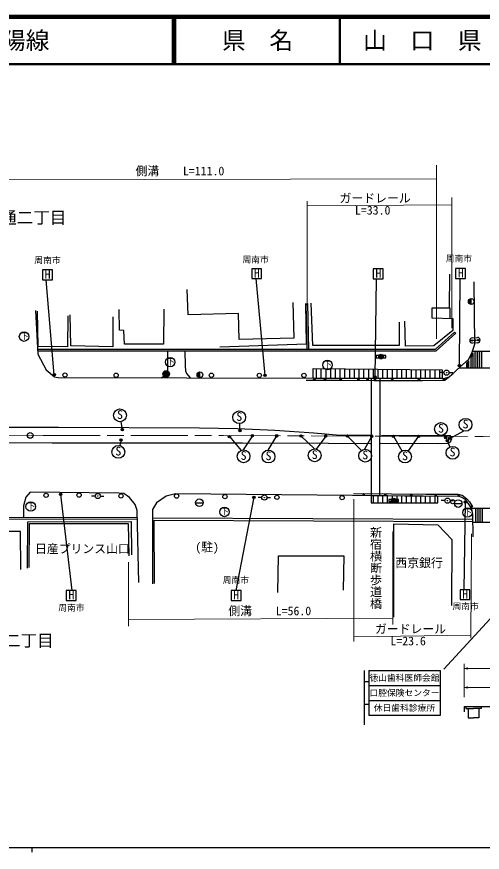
# Model space of a CAD drawing. Units: millimetres at full size, sheet at 1:1000; details may follow other scales. Extents: x 40000 to 680000, y 20000 to 380000.
# Drawn here: x 264826 to 363034, y 204000 to 380000 of the extents above; entities that cross this region are included whole.
import ezdxf
from ezdxf.enums import TextEntityAlignment as Align

# ---------------------------------------------------------------- set-up
doc = ezdxf.new("R2010")
doc.units = ezdxf.units.MM
doc.header["$LTSCALE"] = 1000
doc.linetypes.add('CHAIN', pattern=[18.5, 12, -1.5, 3.5, -1.5])
for name, color, linetype, lineweight in [('M-BGD', 7, 'Continuous', 25), ('M-BGD-EXST', 7, 'Continuous', 25), ('M-BMK', 2, 'CHAIN', 13), ('M-BMK-SRVR', 3, 'Continuous', 25), ('M-STR-HTXT', 7, 'Continuous', 13), ('M-STR-STR3', 7, 'Continuous', 25), ('M-STR-STRC', 7, 'Continuous', 25), ('M-STR-STRD', 8, 'Continuous', 25), ('M-TTL', 2, 'Continuous', 140), ('M-TTL-BAND', 7, 'Continuous', 25), ('M-TTL-LINE', 7, 'Continuous', 50)]:
    doc.layers.add(name, color=color, linetype=linetype, lineweight=lineweight)
doc.layers.add('M-BMK-HTXT', color=7, linetype='Continuous')
doc.layers.add('M-TTL-TXT', color=7, linetype='Continuous')
doc.styles.add('@ＭＳ ゴシック', font='')
doc.styles.add('ＭＳ ゴシック', font='')
doc.styles.get('@ＭＳ ゴシック').set_extended_font_data('@MS Gothic')
doc.styles.get('ＭＳ ゴシック').set_extended_font_data('MS Gothic')

# ---------------------------------------------------------------- blocks, each defined once
blk = doc.blocks.new('open_arrow')
at = {"color": 0, "linetype": 'Continuous', "lineweight": -2}
blk.add_lwpolyline([(7.5, 1.25), (0, 0), (7.5, -1.25)], dxfattribs=at)

msp = doc.modelspace()

# ---------------------------------------------------------------- hatches: boundary and pattern name
at = {"layer": 'M-BGD'}
for points in [[(360700, 320612, 0.41421), (360100, 320012, 0.41421), (360700, 319412)], [(341176, 308408, 1), (342176, 308408, 1)], [(295658, 304745, 1), (297058, 304745, 1)], [(303470, 305175, 0.41421), (302870, 304575, 0.41421), (303470, 303975)], [(355445, 305028, 1), (355545, 305028, 1)], [(281888, 279037, 1), (281988, 279037, 1)], [(317020, 278715, 1), (317120, 278715, 1)], [(343845, 278078, 1), (344845, 278078, 1)], [(355633, 278065, 1), (355733, 278065, 1)]]:
    msp.add_hatch(color=256, dxfattribs=at).paths.add_polyline_path(points)
at = {"layer": 'M-BGD-EXST'}
for points in [[(358473, 306506, 1), (357973, 306506, 1)], [(273014, 304596, 1), (272514, 304596, 1)], [(317477, 304445, 1), (316977, 304445, 1)], [(340656, 304138, 1), (340156, 304138, 1)], [(287366, 293004, 1), (286866, 293004, 1)], [(312160, 292801, 1), (311660, 292801, 1)], [(287094, 290859, 1), (286594, 290859, 1)], [(309960, 291549, 1), (309460, 291549, 1)], [(314797, 291737, 1), (314297, 291737, 1)], [(319888, 291719, 1), (319388, 291719, 1)], [(325032, 291701, 1), (324532, 291701, 1)], [(330275, 291682, 1), (329775, 291682, 1)], [(334833, 291666, 1), (334333, 291666, 1)], [(339978, 291647, 1), (339478, 291647, 1)], [(344541, 291631, 1), (344041, 291631, 1)], [(349858, 291617, 1), (349358, 291617, 1)], [(355568, 291348, 1), (355068, 291348, 1)], [(355905, 290730, 1), (355405, 290730, 1)], [(356426, 291164, 1), (355926, 291164, 1)], [(274341, 279367, 1), (273841, 279367, 1)], [(315096, 278779, 1), (314596, 278779, 1)], [(359681, 277756, 1), (359181, 277756, 1)]]:
    msp.add_hatch(color=256, dxfattribs=at).paths.add_polyline_path(points)
at = {"layer": 'M-STR-STRC'}
for points in [[(361100, 309177), (360650, 308240), (360650, 306020), (361100, 306020)], [(362000, 309535), (361550, 309535), (361550, 306020), (362000, 306020)], [(362900, 309535), (362450, 309535), (362450, 306020), (362900, 306020)], [(360200, 307532), (359750, 307115), (359750, 306020), (360200, 306020)], [(362075, 276494), (361625, 276494), (361625, 273533), (362075, 273533)], [(362975, 276494), (362525, 276494), (362525, 273533), (362975, 273533)]]:
    msp.add_hatch(color=256, dxfattribs=at).paths.add_polyline_path(points)

# ---------------------------------------------------------------- linework, layer by layer
at = {"layer": 'M-BGD'}
for p, q in [((360700, 319412), (360700, 320612)), ((326094, 309980), (325874, 319596)), ((326444, 309980), (326224, 319604)), ((303470, 303975), (303470, 305175)), ((354945, 305028), (354195, 305028)), ((356045, 305028), (356795, 305028)), ((281388, 279037), (280638, 279037)), ((282488, 279037), (283238, 279037)), ((316520, 278715), (315770, 278715)), ((317620, 278715), (318370, 278715)), ((302568, 277635), (304168, 277635)), ((355133, 278065), (354383, 278065)), ((356233, 278065), (356983, 278065)), ((357143, 277454), (358743, 277454)), ((290278, 274422), (224525, 274674)), ((290286, 274072), (224523, 274324)), ((361072, 274086), (293447, 274350)), ((359201, 234695), (359201, 233602))]:
    msp.add_line(p, q, dxfattribs=at)
for points in [[(356128, 325742), (356060, 318637), (352415, 318637), (352392, 316598), (356793, 316437), (356839, 313917), (352802, 310680), (346865, 310634), (346705, 315860)], [(268779, 318087), (269311, 308941), (271035, 305625), (272820, 304161), (273594, 304027), (354838, 303785), (356123, 304157), (357621, 305536), (360162, 307890), (360864, 309352), (361485, 311014), (361316, 324132)], [(323084, 319806), (323268, 312296), (311771, 312001), (311603, 317454), (301020, 317184), (300785, 322540)], [(307693, 310451), (325972, 311126), (325840, 319605)], [(345499, 315635), (345514, 310774), (327263, 310748), (326926, 319633)], [(356255, 316457), (356256, 318638), (356060, 318637)], [(275632, 317028), (275570, 310479), (269327, 310510), (269219, 317979)], [(285108, 316796), (285108, 310493), (276241, 310677), (276118, 317210)], [(295877, 318370), (295808, 311000), (287567, 311034), (287430, 313934), (286492, 313986), (286458, 318353)], [(269250, 309985), (271398, 309968), (299917, 309956), (325006, 309980), (353145, 309984), (357183, 313558), (357451, 313329)], [(269271, 309635), (271397, 309618), (299917, 309606), (325006, 309630), (353278, 309634), (357451, 313329)], [(295280, 303962), (296270, 304598), (296703, 305323), (296716, 309608)], [(300321, 309607), (300361, 306454), (300426, 305381), (300647, 304843), (301406, 303944)], [(341229, 308633), (340676, 308633), (340676, 308183), (341229, 308183)], [(342676, 308408), (342676, 308633), (342122, 308633)], [(342122, 308183), (342676, 308183), (342676, 308408)], [(325908, 303441), (333396, 303441), (340244, 303403), (344646, 303351), (350387, 303377), (355110, 303454), (356872, 304847)], [(290572, 260852), (290245, 275974), (289845, 277282), (288655, 278761), (287401, 279596), (286365, 279670), (267636, 279825), (266728, 278803), (266268, 276956), (266251, 274514)], [(361112, 270440), (361050, 275252), (360820, 276352), (360224, 277356), (359470, 278282), (358569, 278831), (358037, 278908), (298312, 279531), (296358, 278989), (294350, 277580), (293441, 276225), (293485, 260575)], [(335893, 279570), (343862, 279489), (351110, 279444), (357931, 279398), (358773, 279207), (359752, 278443), (360347, 277837), (360919, 276894)], [(343898, 278303), (343345, 278303), (343345, 277853), (343898, 277853)], [(345345, 278078), (345345, 278303), (344791, 278303)], [(344791, 277853), (345345, 277853), (345345, 278078)], [(267097, 263818), (267174, 273629), (288980, 273647), (289036, 266619)], [(267457, 263966), (267554, 273227), (288336, 273267), (288481, 266424)], [(361071, 273636), (293735, 273899), (293815, 260614)], [(356634, 255965), (356672, 269818), (353749, 272930), (344335, 273081), (344297, 253498)], [(265731, 263564), (265641, 271567), (260696, 271552), (260817, 264529)], [(319887, 258705), (320047, 266457), (333847, 266438), (333712, 259199)], [(359201, 234695), (390201, 234695), (390201, 233912), (442701, 233912), (442701, 234695), (457701, 234695), (457701, 233912), (510201, 233912), (510201, 234695), (540701, 234695)], [(359531, 234695), (359531, 234261), (361147, 234261)], [(360027, 234261), (360027, 232339), (361147, 232339)], [(362763, 234695), (362763, 234261), (361147, 234261)], [(362267, 234261), (362267, 232339), (361147, 232339)]]:
    msp.add_lwpolyline(points, dxfattribs=at)
for centre, radius in [((360700, 320012), 600), ((341676, 308408), 500), ((275019, 304528), 450), ((285805, 304472), 450), ((296358, 304745), 700), ((303470, 304575), 600), ((305897, 304477), 450), ((316001, 304437), 450), ((325409, 304440), 450), ((355495, 305028), 550), ((355495, 305028), 50), ((327608, 303591), 150), ((329854, 303591), 150), ((333190, 303591), 150), ((336902, 303571), 150), ((338842, 303560), 150), ((340381, 303551), 150), ((344036, 303508), 150), ((349676, 303524), 150), ((354961, 303602), 150), ((271035, 279180), 450), ((277982, 279242), 450), ((281938, 279037), 550), ((281938, 279037), 50), ((286831, 279072), 450), ((298555, 279032), 450), ((303368, 277635), 800), ((308749, 278922), 450), ((317070, 278715), 550), ((317070, 278715), 50), ((319723, 278769), 450), ((333448, 278698), 450), ((337995, 279399), 150), ((342596, 279352), 150), ((344345, 278078), 500), ((348047, 279313), 150), ((353180, 279280), 150), ((355683, 278065), 550), ((355683, 278065), 50), ((356778, 277856), 450), ((357943, 277454), 800), ((358111, 279204), 150), ((360791, 276816), 150)]:
    msp.add_circle(centre, radius, dxfattribs=at)
at = {"layer": 'M-BGD-EXST'}
for p, q in [((272376, 326663), (270276, 326663)), ((270276, 326663), (270276, 324563)), ((272376, 324563), (272376, 326663)), ((316489, 326925), (314389, 326925)), ((314389, 326925), (314389, 324825)), ((316489, 324825), (316489, 326925)), ((342142, 326889), (340042, 326889)), ((340042, 326889), (340042, 324789)), ((342142, 324789), (342142, 326889)), ((359514, 326938), (357414, 326938)), ((357414, 326938), (357414, 324838)), ((359514, 324838), (359514, 326938)), ((270276, 324563), (272376, 324563)), ((272764, 304596), (271038, 324563)), ((314389, 324825), (316489, 324825)), ((317227, 304445), (315316, 324825)), ((340042, 324789), (342142, 324789)), ((340406, 304138), (340688, 324789)), ((357414, 324838), (359514, 324838)), ((358223, 306506), (358367, 324838)), ((287116, 293004), (286835, 294710)), ((311910, 292801), (311888, 294288)), ((356176, 291164), (359113, 292751)), ((286844, 290859), (286584, 289652)), ((309710, 291549), (312160, 288662)), ((314547, 291737), (312623, 288765)), ((319638, 291719), (317797, 288698)), ((324782, 291701), (327606, 288948)), ((330025, 291682), (327997, 288911)), ((334583, 291666), (337541, 288630)), ((339728, 291647), (338171, 288878)), ((344291, 291631), (346064, 288526)), ((349608, 291617), (347396, 288532)), ((355318, 291348), (355098, 292062)), ((355655, 290730), (356166, 289365)), ((274091, 279367), (276437, 259170)), ((314846, 278779), (311015, 259138)), ((359431, 277756), (359131, 259311)), ((277385, 259170), (275285, 259170)), ((275285, 259170), (275285, 257070)), ((277385, 257070), (277385, 259170)), ((312155, 259138), (310055, 259138)), ((310055, 259138), (310055, 257038)), ((312155, 257038), (312155, 259138)), ((360431, 259311), (358331, 259311)), ((358331, 259311), (358331, 257211)), ((360431, 257211), (360431, 259311)), ((275285, 257070), (277385, 257070)), ((310055, 257038), (312155, 257038)), ((358331, 257211), (360431, 257211))]:
    msp.add_line(p, q, dxfattribs=at)
for centre, radius in [((266384, 312620), 1000), ((297203, 307248), 1000), ((330374, 306635), 1000), ((358223, 306506), 250), ((272764, 304596), 250), ((317227, 304445), 250), ((340406, 304138), 250), ((286605, 296040), 1350), ((311764, 295632), 1350), ((354309, 293158), 1350), ((359501, 294044), 1350), ((287116, 293004), 250), ((311910, 292801), 250), ((286844, 290859), 250), ((309710, 291549), 250), ((314547, 291737), 250), ((319638, 291719), 250), ((324782, 291701), 250), ((330025, 291682), 250), ((334583, 291666), 250), ((339728, 291647), 250), ((344291, 291631), 250), ((349608, 291617), 250), ((355318, 291348), 250), ((355655, 290730), 250), ((356176, 291164), 250), ((286273, 288339), 1350), ((312681, 287416), 1350), ((317934, 287355), 1350), ((327677, 287599), 1350), ((338336, 287538), 1350), ((346735, 287355), 1350), ((356753, 288149), 1350), ((274091, 279367), 250), ((314846, 278779), 250), ((267779, 276824), 1000), ((308650, 275686), 1000), ((359891, 275556), 1000), ((359431, 277756), 250)]:
    msp.add_circle(centre, radius, dxfattribs=at)
at = {"layer": 'M-BMK'}
msp.add_lwpolyline([(66755, 292612), (110907, 292612), (144555, 292432), (150441, 292432), (180550, 292291), (205930, 292124), (241043, 291975), (270429, 291786), (308464, 291759), (347928, 291618), (363222, 291606), (399236, 291846), (430903, 292073), (461527, 292396), (505783, 292879), (544442, 293395), (568415, 293653)], dxfattribs=at)
at = {"layer": 'M-BMK-SRVR'}
msp.add_circle((267679, 291804), 600, dxfattribs=at)
at = {"layer": 'M-STR-HTXT'}
for p, q in [((353348, 312150), (353348, 348757)), ((353348, 345835), (242340, 345592)), ((356586, 341896), (356586, 314384)), ((326123, 341178), (326123, 319211)), ((326123, 340156), (356586, 340356)), ((335925, 248388), (335925, 278379)), ((344186, 252009), (344186, 271534)), ((360593, 249131), (360763, 271085)), ((288437, 251659), (288437, 265083)), ((344186, 253322), (288437, 253037)), ((335925, 249380), (360598, 249760)), ((359201, 236695), (359201, 243695)), ((359201, 242695), (540701, 242695)), ((359201, 236695), (359201, 239695)), ((359201, 238695), (390201, 238695))]:
    msp.add_line(p, q, dxfattribs=at)
at = {"layer": 'M-STR-STR3'}
for p, q in [((328000, 305886), (328000, 303865)), ((329000, 305877), (329000, 303862)), ((330000, 305868), (330000, 303859)), ((331000, 305860), (331000, 303856)), ((332000, 305851), (332000, 303853)), ((333000, 305842), (333000, 303850)), ((334000, 305833), (334000, 303847)), ((335000, 305824), (335000, 303844)), ((336000, 305815), (336000, 303841)), ((337000, 305806), (337000, 303838)), ((338000, 305797), (338000, 303835)), ((339000, 305788), (339000, 303832)), ((340000, 305779), (340000, 303829)), ((341000, 305770), (341000, 303826)), ((342000, 305761), (342000, 303823)), ((343000, 305752), (343000, 303821)), ((344000, 305743), (344000, 303818)), ((345000, 305734), (345000, 303815)), ((346000, 305725), (346000, 303812)), ((347000, 305716), (347000, 303809)), ((348000, 305707), (348000, 303806)), ((349000, 305698), (349000, 303803)), ((350000, 305689), (350000, 303800)), ((351000, 305680), (351000, 303797)), ((352000, 305671), (352000, 303794)), ((353000, 305662), (353000, 303791)), ((354000, 305653), (354000, 303788)), ((354600, 303786), (327379, 303867)), ((339602, 303831), (339603, 279100)), ((341418, 279081), (341492, 303825)), ((353667, 278954), (339603, 279100)), ((340000, 279096), (340000, 277608)), ((341000, 279086), (341000, 277608)), ((342000, 279075), (342000, 277608)), ((343000, 279065), (343000, 277608)), ((344000, 279054), (344000, 277608)), ((345000, 279044), (345000, 277608)), ((346000, 279034), (346000, 277608)), ((347000, 279023), (347000, 277608)), ((348000, 279013), (348000, 277608)), ((349000, 279002), (349000, 277608)), ((350000, 278992), (350000, 277608)), ((351000, 278981), (351000, 277608)), ((352000, 278971), (352000, 277608)), ((353000, 278961), (353000, 277608))]:
    msp.add_line(p, q, dxfattribs=at)
for points in [[(327379, 303867), (327379, 305892), (354600, 305648), (354600, 303786)], [(339603, 279100), (339603, 277608), (353667, 277608), (353667, 278954)]]:
    msp.add_lwpolyline(points, dxfattribs=at)
at = {"layer": 'M-STR-STRC'}
for p, q in [((360888, 312364), (361986, 312429)), ((362051, 311331), (360952, 311266)), ((360650, 308240), (361100, 309177)), ((360650, 306020), (360650, 308240)), ((361003, 309535), (368514, 309535)), ((361100, 306020), (361100, 309177)), ((361550, 306020), (361550, 309535)), ((362000, 306020), (362000, 309535)), ((362450, 306020), (362450, 309535)), ((362900, 306020), (362900, 309535)), ((359750, 307115), (360200, 307532)), ((359750, 306020), (359750, 307115)), ((360200, 306020), (360200, 307532)), ((358213, 306020), (370775, 306020)), ((387739, 278320), (354923, 242598)), ((360780, 276494), (367942, 276494)), ((361625, 276494), (361625, 273533)), ((362075, 276494), (362075, 273533)), ((362525, 276494), (362525, 273533)), ((362975, 276494), (362975, 273533)), ((361077, 273533), (367977, 273533)), ((338119, 242325), (338119, 230825)), ((339119, 242325), (354119, 242325)), ((339119, 242325), (339119, 232825)), ((354119, 242325), (354119, 232825)), ((338119, 239950), (339119, 239950)), ((339119, 239158), (354119, 239158)), ((339119, 235992), (354119, 235992)), ((338119, 235200), (339119, 235200)), ((354119, 232825), (339119, 232825))]:
    msp.add_line(p, q, dxfattribs=at)
for centre in [(360855, 311806), (361474, 311842), (362093, 311878)]:
    msp.add_circle(centre, 150, dxfattribs=at)
for centre, start, end in [((360920, 311815), 93.36072, 183.36072), ((360920, 311815), 183.36072, 273.36072), ((362018, 311880), 3.36072, 93.36072), ((362018, 311880), 273.36072, 3.36072)]:
    msp.add_arc(centre, 550, start, end, dxfattribs=at)
at = {"layer": 'M-STR-STRD'}
for points in [[(339454, 291764), (333080, 291794), (327502, 292272), (319244, 292852), (311401, 293209), (303370, 293365), (273679, 293474), (252329, 293502)], [(250276, 290407), (272297, 290237), (293810, 290218), (312461, 290218), (330595, 290142), (339445, 290117)], [(341540, 290184), (353640, 290121), (355882, 290144), (356380, 290592), (356624, 291158), (356341, 291714), (354253, 291733), (343171, 291752), (341746, 291744)]]:
    msp.add_lwpolyline(points, dxfattribs=at)
at = {"layer": 'M-TTL'}
msp.add_line((680000, 380000), (40000, 380000), dxfattribs=at)
at = {"layer": 'M-TTL-BAND'}
for p, q in [((40000, 205000), (579000, 205000)), ((268000, 205000), (268000, 204000))]:
    msp.add_line(p, q, dxfattribs=at)
at = {"layer": 'M-TTL-LINE'}
for p, q in [((297750, 380000), (297750, 370000)), ((298250, 380000), (298250, 370000)), ((333000, 380000), (333000, 370000)), ((40000, 370000), (680000, 370000))]:
    msp.add_line(p, q, dxfattribs=at)

# ---------------------------------------------------------------- block references
at = {"layer": 'M-STR-HTXT', "xscale": 100, "yscale": 100}
for p in [(359201, 242695), (359201, 238695)]:
    msp.add_blockref('open_arrow', p, dxfattribs=at)

# ---------------------------------------------------------------- texts
at = {"layer": 'M-BGD-EXST', "style": 'ＭＳ ゴシック'}
for s, height, p in [('周南市', 1320, (268545, 327640)), ('周南市', 1320, (312453, 327791)), ('周南市', 1320, (355330, 327990)), ('H', 1833, (270729, 324255)), ('H', 1833, (314841, 324516)), ('H', 1833, (340495, 324481)), ('H', 1833, (357867, 324530)), ('下', 1320, (265531, 311632)), ('下', 1320, (296350, 306260)), ('下', 1320, (329522, 305648)), ('下', 1320, (266926, 275837)), ('下', 1320, (307798, 274699)), ('下', 1320, (359039, 274569)), ('周南市', 1320, (308283, 260278)), ('H', 1833, (275738, 256762)), ('H', 1833, (310508, 256730)), ('H', 1833, (358784, 256903)), ('周南市', 1320, (273588, 254448)), ('周南市', 1320, (356743, 254750))]:
    msp.add_text(s, height=height, dxfattribs=at).set_placement(p, align=Align.BOTTOM_LEFT)
for p in [(285950, 294748), (311109, 294339), (353654, 291866), (358846, 292751), (285618, 287046), (327022, 286307), (337681, 286246), (356097, 286857), (312025, 286124), (317279, 286063), (346080, 286063)]:
    msp.add_text('S', height=1833, rotation=358.508, dxfattribs=at).set_placement(p, align=Align.BOTTOM_LEFT)
at = {"layer": 'M-BMK-HTXT', "style": 'ＭＳ ゴシック'}
for s, height, p in [('新宿通二丁目', 2566, (254323, 335650)), ('(駐)', 1833, (302494, 266809)), ('日産プリンス山口', 1833, (268684, 266458)), ('西京銀行', 1833, (344693, 263486)), ('新宿通二丁目', 2566, (251644, 246551))]:
    msp.add_text(s, height=height, dxfattribs=at).set_placement(p, align=Align.BOTTOM_LEFT)
at = {"layer": 'M-BMK-HTXT', "style": '@ＭＳ ゴシック'}
msp.add_text('新宿横断歩道橋', height=1833, rotation=270, dxfattribs=at).set_placement((339095, 272638), align=Align.BOTTOM_LEFT)
at = {"layer": 'M-STR-HTXT', "style": 'ＭＳ ゴシック'}
for s, p in [('側溝\u3000\u3000L=111.0', (289892, 346040)), ('ガードレール', (332923, 340303)), ('L=33.0', (336173, 337772)), ('側溝\u3000\u3000L=56.0', (309466, 253378)), ('ガードレール', (340399, 249573)), ('L=23.6', (343649, 247041))]:
    msp.add_text(s, height=1833, dxfattribs=at).set_placement(p, align=Align.BOTTOM_LEFT)
at = {"layer": 'M-STR-STRC', "style": 'ＭＳ ゴシック'}
for s, p in [('徳山歯科医師会館', (346619, 240742)), ('口腔保険センター', (346619, 237575)), ('休日歯科診療所', (346619, 234408))]:
    msp.add_text(s, height=1320, dxfattribs=at).set_placement(p, align=Align.MIDDLE_CENTER)
at = {"layer": 'M-TTL-TXT', "style": 'ＭＳ ゴシック'}
msp.add_text('一般県道\u3000下松新南陽線', height=3666, dxfattribs=at).set_placement((216734, 375000), align=Align.MIDDLE_LEFT)
for s, p in [('県\u3000名', (315625, 375000)), ('山\u3000口\u3000県', (350375, 375000))]:
    msp.add_text(s, height=3666, dxfattribs=at).set_placement(p, align=Align.MIDDLE_CENTER)

doc.saveas('drawing.dxf')
